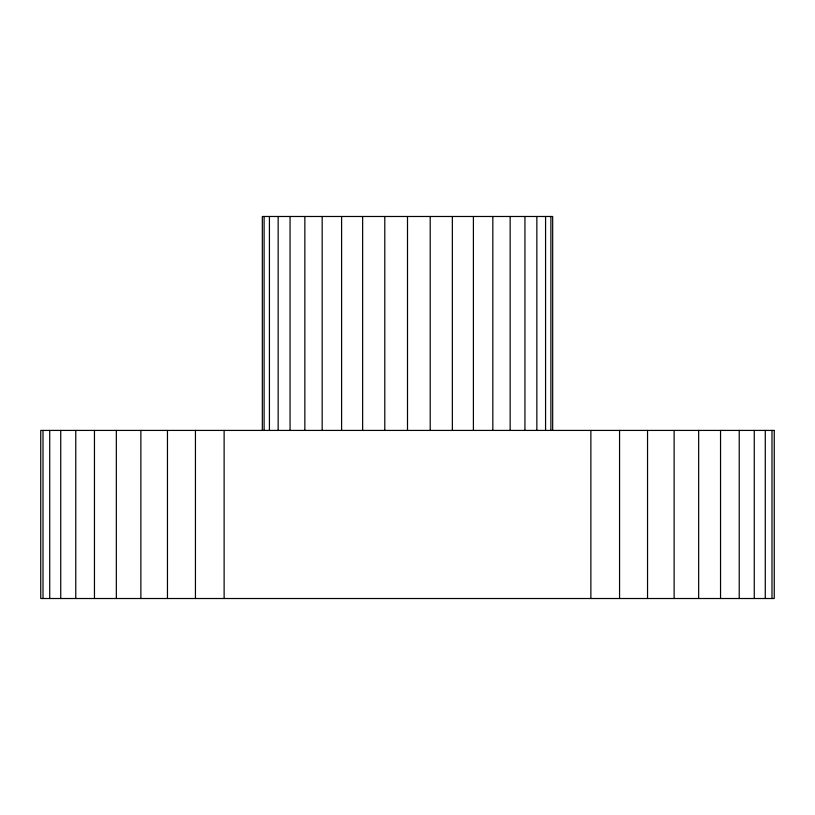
<?xml version="1.0" encoding="UTF-8"?>
<svg xmlns="http://www.w3.org/2000/svg" width="815" height="815" viewBox="0 0 815 815"><rect width="100%" height="100%" fill="white"/><g stroke="black" fill="none" stroke-linecap="round" stroke-linejoin="round"><path stroke-width="1.22" d="M771.988 430.422L771.988 598.516M765.275 430.422L765.275 598.516M754.262 430.422L754.262 598.516M739.225 430.422L739.225 598.516M720.542 430.422L720.542 598.516M698.659 430.422L698.659 598.516M674.127 430.422L674.127 598.516M647.538 430.422L647.538 598.516M619.563 430.422L619.563 598.516M590.875 430.422L590.875 598.516M552.672 430.422L552.672 216.484L262.328 216.484L262.328 430.422M550.889 216.484L550.889 430.422M545.571 216.484L545.571 430.422M536.851 216.484L536.851 430.422M524.942 216.484L524.942 430.422M510.149 216.484L510.149 430.422M492.831 216.484L492.831 430.422M473.403 216.484L473.403 430.422M452.356 216.484L452.356 430.422M430.208 216.484L430.208 430.422M407.5 216.484L407.5 430.422M384.792 216.484L384.792 430.422M362.644 216.484L362.644 430.422M341.597 216.484L341.597 430.422M322.17 216.484L322.17 430.422M304.851 216.484L304.851 430.422M290.059 216.484L290.059 430.422M278.149 216.484L278.149 430.422M269.429 216.484L269.429 430.422M264.111 216.484L264.111 430.422M224.125 430.422L224.125 598.516M195.437 430.422L195.437 598.516M167.462 430.422L167.462 598.516M140.873 430.422L140.873 598.516M116.341 430.422L116.341 598.516M94.459 430.422L94.459 598.516M75.775 430.422L75.775 598.516M60.738 430.422L60.738 598.516M49.725 430.422L49.725 598.516M43.012 430.422L43.012 598.516M774.25 430.422L40.75 430.422L40.75 598.516L774.25 598.516L774.25 430.422"/></g></svg>
